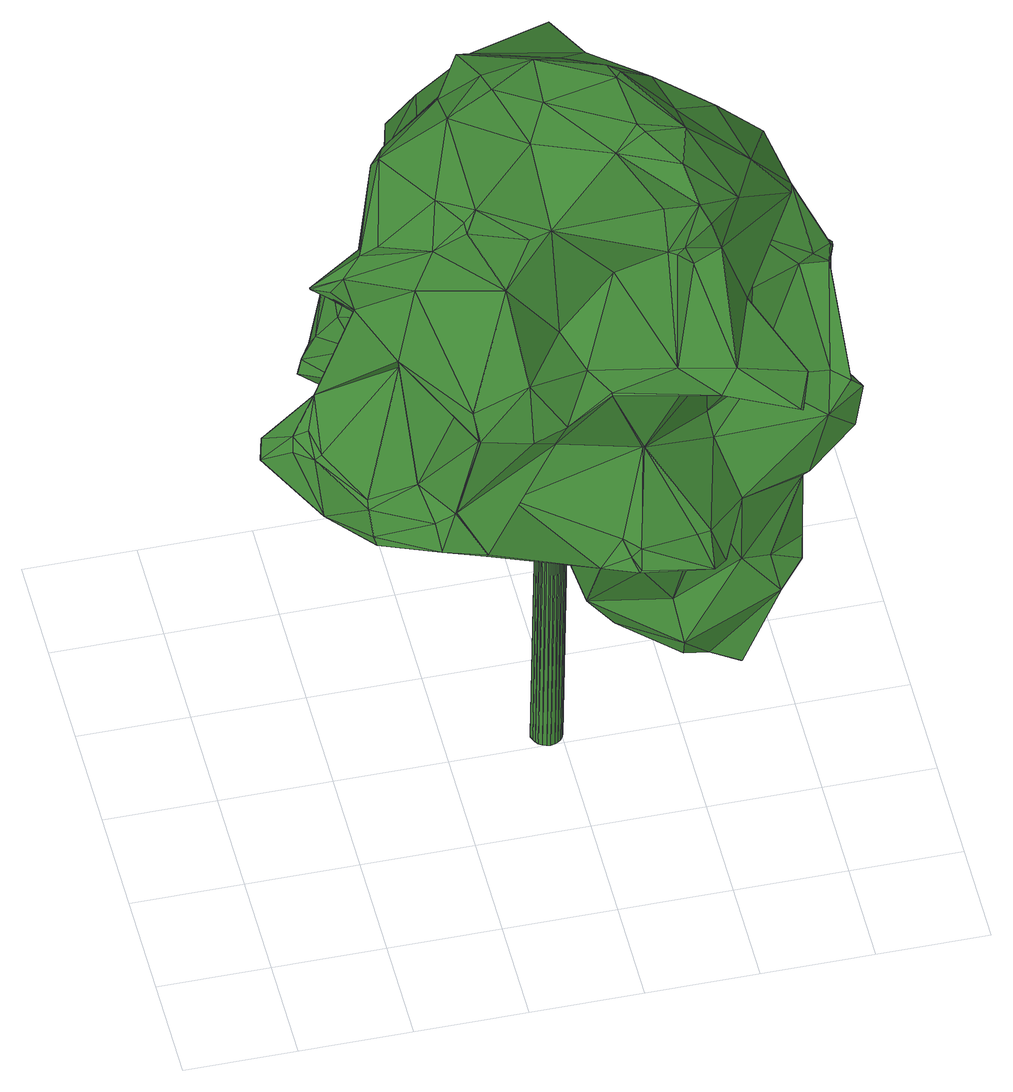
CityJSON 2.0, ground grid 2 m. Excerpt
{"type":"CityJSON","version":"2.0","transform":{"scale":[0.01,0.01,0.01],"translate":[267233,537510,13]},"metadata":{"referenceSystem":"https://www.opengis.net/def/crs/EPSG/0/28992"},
"CityObjects":{
"tree1":{"type":"SolitaryVegetationObject","attributes":{"gtid":191,"crown_width_m":9.38,"crown_median_z":22.48,"crown_r50_m":0.415,"crown_porosity":0.889,"trunk_H_m":9.11,"trunk_DBH_m":0.551,"trunk_radius_m":0.275,"trunk_base_height_m":13.37,"original_gtid":"212"},"geometry":[{"type":"Solid","lod":"3","boundaries":[[[[0,1,2]],[[3,4,5]],[[6,7,8]],[[9,10,11]],[[12,13,14]],[[15,16,17]],[[18,19,20]],[[21,22,23]],[[21,23,24]],[[25,26,27]],[[28,29,30]],[[31,29,28]],[[32,33,34]],[[35,32,34]],[[36,37,38]],[[8,39,6]],[[40,3,5]],[[41,42,43]],[[25,44,26]],[[14,45,46]],[[47,38,48]],[[49,18,20]],[[50,0,51]],[[52,53,54]],[[55,56,20]],[[57,58,59]],[[57,60,61]],[[47,36,38]],[[48,38,37]],[[62,63,64]],[[65,62,64]],[[66,67,62]],[[66,62,68]],[[69,70,71]],[[72,73,74]],[[2,75,0]],[[76,77,7]],[[52,78,53]],[[79,80,81]],[[82,83,84]],[[72,85,86]],[[6,39,87]],[[84,88,89]],[[28,71,90]],[[91,92,93]],[[94,49,95]],[[3,96,4]],[[26,44,97]],[[98,99,100]],[[101,102,103]],[[9,11,104]],[[105,106,107]],[[105,107,108]],[[109,110,68]],[[109,111,110]],[[23,22,112]],[[113,114,17]],[[47,48,115]],[[116,117,118]],[[119,117,116]],[[120,121,7]],[[114,122,46]],[[55,123,124]],[[125,126,127]],[[20,19,61]],[[87,128,129]],[[130,54,53]],[[66,63,67]],[[37,131,48]],[[31,28,132]],[[128,133,134]],[[18,49,94]],[[56,95,49]],[[135,136,137]],[[138,139,140]],[[76,141,142]],[[76,142,77]],[[143,144,145]],[[143,145,94]],[[125,146,147]],[[125,12,146]],[[87,39,148]],[[113,122,114]],[[149,64,80]],[[149,80,79]],[[111,109,131]],[[17,16,150]],[[40,151,96]],[[152,86,153]],[[154,133,155]],[[103,156,101]],[[21,111,157]],[[37,157,111]],[[43,81,80]],[[43,80,41]],[[158,144,143]],[[106,105,159]],[[124,159,105]],[[116,160,119]],[[161,162,132]],[[163,72,86]],[[95,143,94]],[[164,104,165]],[[157,112,22]],[[157,22,21]],[[166,167,168]],[[72,4,85]],[[30,140,139]],[[40,96,3]],[[151,85,96]],[[137,169,170]],[[4,16,5]],[[11,112,36]],[[157,36,112]],[[157,37,36]],[[46,27,14]],[[61,171,172]],[[61,172,57]],[[163,73,72]],[[173,164,58]],[[173,58,57]],[[82,88,83]],[[160,174,119]],[[168,35,166]],[[18,175,19]],[[46,176,114]],[[17,114,15]],[[72,74,177]],[[176,15,114]],[[178,93,179]],[[180,181,182]],[[49,20,56]],[[183,128,87]],[[51,75,116]],[[161,132,184]],[[185,186,187]],[[188,129,189]],[[190,102,101]],[[185,0,191]],[[50,191,0]],[[133,128,183]],[[192,193,194]],[[195,141,76]],[[144,108,145]],[[108,158,143]],[[144,158,108]],[[196,59,197]],[[198,74,73]],[[48,131,115]],[[98,126,99]],[[4,150,16]],[[85,4,96]],[[125,100,99]],[[125,99,126]],[[199,200,46]],[[117,201,202]],[[55,124,203]],[[17,150,113]],[[174,204,205]],[[182,206,180]],[[204,207,176]],[[208,118,209]],[[210,15,207]],[[15,176,207]],[[0,75,51]],[[115,131,109]],[[106,211,145]],[[204,2,207]],[[210,207,2]],[[191,186,185]],[[212,130,53]],[[101,213,187]],[[19,171,61]],[[193,214,215]],[[193,192,214]],[[195,216,164]],[[89,88,212]],[[50,116,186]],[[14,13,45]],[[2,204,174]],[[4,177,150]],[[217,59,196]],[[218,175,155]],[[218,155,219]],[[111,131,37]],[[154,155,212]],[[82,84,220]],[[103,221,220]],[[184,90,70]],[[147,222,100]],[[184,132,90]],[[159,124,223]],[[123,223,124]],[[224,225,226]],[[227,64,63]],[[161,184,228]],[[229,188,230]],[[231,232,36]],[[93,92,136]],[[187,233,185]],[[234,184,70]],[[121,208,209]],[[194,193,215]],[[185,1,0]],[[40,1,185]],[[235,42,41]],[[236,42,235]],[[85,237,86]],[[55,196,123]],[[238,239,240]],[[24,23,241]],[[87,242,6]],[[174,32,119]],[[119,32,243]],[[25,226,44]],[[68,231,115]],[[45,127,33]],[[34,33,127]],[[81,138,244]],[[73,138,198]],[[174,75,2]],[[8,7,77]],[[41,80,64]],[[51,116,50]],[[70,90,71]],[[176,46,200]],[[143,245,108]],[[210,2,1]],[[224,97,225]],[[46,122,27]],[[199,46,45]],[[223,246,162]],[[227,41,64]],[[122,236,25]],[[231,62,65]],[[68,62,231]],[[215,237,194]],[[206,181,180]],[[15,210,247]],[[15,247,16]],[[74,198,236]],[[143,95,245]],[[151,248,85]],[[138,42,198]],[[167,249,250]],[[251,252,253]],[[254,253,252]],[[231,36,115]],[[47,115,36]],[[122,113,236]],[[55,245,56]],[[55,203,245]],[[118,208,190]],[[176,200,204]],[[115,109,68]],[[25,27,122]],[[10,216,255]],[[223,256,159]],[[6,242,120]],[[6,120,7]],[[145,257,94]],[[258,178,206]],[[72,177,4]],[[244,140,29]],[[244,29,31]],[[206,182,258]],[[105,108,245]],[[105,245,203]],[[124,105,203]],[[244,138,140]],[[89,212,259]],[[104,164,216]],[[63,260,227]],[[261,257,262]],[[167,166,249]],[[8,77,142]],[[8,142,141]],[[263,261,264]],[[265,166,98]],[[265,98,100]],[[98,34,126]],[[266,267,24]],[[167,268,168]],[[74,236,113]],[[178,179,181]],[[269,162,246]],[[226,225,44]],[[97,44,225]],[[270,271,170]],[[270,170,69]],[[182,181,179]],[[178,181,206]],[[183,272,133]],[[261,273,264]],[[259,53,78]],[[160,75,174]],[[220,88,82]],[[220,91,156]],[[178,91,93]],[[274,91,178]],[[274,156,91]],[[135,275,182]],[[182,179,135]],[[132,162,79]],[[155,133,272]],[[76,268,250]],[[276,250,251]],[[277,145,211]],[[155,175,212]],[[21,267,111]],[[216,9,104]],[[10,9,216]],[[212,53,259]],[[35,168,278]],[[264,52,54]],[[171,19,175]],[[171,175,57]],[[191,50,186]],[[148,141,195]],[[101,186,190]],[[279,190,186]],[[170,169,70]],[[152,163,86]],[[196,55,217]],[[102,280,281]],[[161,282,162]],[[36,232,11]],[[165,104,232]],[[174,205,32]],[[212,175,18]],[[34,127,126]],[[57,172,171]],[[11,283,112]],[[135,179,136]],[[83,88,84]],[[93,136,179]],[[255,216,238]],[[238,216,76]],[[216,195,76]],[[24,267,21]],[[284,65,64]],[[41,285,235]],[[135,271,275]],[[120,286,121]],[[254,276,251]],[[121,76,7]],[[57,175,218]],[[223,123,246]],[[274,213,156]],[[287,241,23]],[[11,232,104]],[[67,63,62]],[[66,288,63]],[[63,288,260]],[[289,260,288]],[[289,224,260]],[[269,149,79]],[[192,185,233]],[[147,289,288]],[[147,224,289]],[[288,66,68]],[[201,117,278]],[[119,278,117]],[[220,154,88]],[[151,194,248]],[[192,194,151]],[[288,110,147]],[[165,232,231]],[[275,153,182]],[[258,182,153]],[[170,70,69]],[[35,243,32]],[[209,202,201]],[[199,33,205]],[[139,138,163]],[[73,163,138]],[[204,200,205]],[[200,199,205]],[[45,33,199]],[[205,33,32]],[[238,76,250]],[[137,170,135]],[[121,168,76]],[[262,234,261]],[[227,290,41]],[[260,290,227]],[[56,245,95]],[[149,246,123]],[[262,257,277]],[[277,257,145]],[[1,40,247]],[[291,259,78]],[[211,292,277]],[[262,277,292]],[[147,110,267]],[[155,272,219]],[[250,249,100]],[[100,251,250]],[[154,212,88]],[[254,239,293]],[[152,153,275]],[[278,209,201]],[[269,79,162]],[[18,130,212]],[[294,189,280]],[[294,280,208]],[[70,261,234]],[[139,295,30]],[[71,30,69]],[[14,27,12]],[[26,12,27]],[[26,97,12]],[[39,8,141]],[[276,239,250]],[[147,100,125]],[[65,296,165]],[[25,236,285]],[[61,60,20]],[[169,273,261]],[[34,98,166]],[[34,166,35]],[[100,249,166]],[[28,90,132]],[[224,146,97]],[[125,127,13]],[[111,267,110]],[[258,153,237]],[[248,237,85]],[[117,202,209]],[[266,222,297]],[[215,258,237]],[[84,92,91]],[[220,84,91]],[[185,192,298]],[[151,298,192]],[[118,186,116]],[[148,39,141]],[[214,233,213]],[[279,186,118]],[[279,118,190]],[[153,86,237]],[[101,156,213]],[[248,194,237]],[[23,283,287]],[[112,283,23]],[[45,13,127]],[[120,299,286]],[[229,286,299]],[[282,161,228]],[[152,271,270]],[[189,208,230]],[[100,238,240]],[[94,257,300]],[[120,242,299]],[[148,219,272]],[[128,134,129]],[[134,189,129]],[[57,218,219]],[[57,219,148]],[[167,250,268]],[[87,272,183]],[[148,272,87]],[[254,252,239]],[[251,239,252]],[[24,301,302]],[[150,177,113]],[[74,113,177]],[[214,213,274]],[[265,100,166]],[[52,264,273]],[[303,52,273]],[[16,247,5]],[[239,251,240]],[[136,92,137]],[[169,137,92]],[[303,273,92]],[[290,285,41]],[[146,12,97]],[[147,146,224]],[[145,108,107]],[[235,285,236]],[[168,268,76]],[[116,75,160]],[[241,301,24]],[[65,165,231]],[[65,284,296]],[[288,68,110]],[[287,255,301]],[[287,301,241]],[[40,298,151]],[[185,298,40]],[[275,271,152]],[[135,170,271]],[[187,213,233]],[[57,148,173]],[[195,173,148]],[[208,280,190]],[[164,173,195]],[[81,42,138]],[[43,42,81]],[[169,92,273]],[[152,295,163]],[[163,295,139]],[[295,152,270]],[[278,168,209]],[[24,302,266]],[[222,266,302]],[[222,302,100]],[[238,100,302]],[[238,302,301]],[[238,301,255]],[[189,230,188]],[[154,281,133]],[[221,281,154]],[[102,281,221]],[[103,102,221]],[[281,189,134]],[[228,184,234]],[[121,209,168]],[[228,262,282]],[[228,234,262]],[[154,220,221]],[[129,299,87]],[[242,87,299]],[[130,300,54]],[[214,192,233]],[[121,229,230]],[[121,230,208]],[[215,214,258]],[[286,229,121]],[[258,214,178]],[[214,274,178]],[[147,297,222]],[[267,266,297]],[[267,297,147]],[[133,281,134]],[[100,240,251]],[[119,243,278]],[[278,243,35]],[[186,101,187]],[[190,280,102]],[[281,280,189]],[[145,107,106]],[[25,285,226]],[[290,226,285]],[[229,299,188]],[[188,299,129]],[[211,106,292]],[[106,159,292]],[[260,226,290]],[[28,30,71]],[[270,30,295]],[[69,30,270]],[[30,29,140]],[[224,226,260]],[[264,54,263]],[[169,261,70]],[[123,304,149]],[[196,304,123]],[[118,117,209]],[[64,149,304]],[[284,64,304]],[[284,304,197]],[[196,197,304]],[[244,31,81]],[[60,217,55]],[[162,282,256]],[[162,256,223]],[[5,247,40]],[[1,247,210]],[[282,159,256]],[[262,292,282]],[[282,292,159]],[[89,259,291]],[[89,291,84]],[[303,291,52]],[[156,103,220]],[[20,60,55]],[[263,257,261]],[[92,291,303]],[[291,92,84]],[[291,78,52]],[[125,13,12]],[[254,293,276]],[[254,251,253]],[[54,300,263]],[[238,250,239]],[[263,300,257]],[[293,239,276]],[[94,300,18]],[[130,18,300]],[[294,208,189]],[[269,246,149]],[[236,198,42]],[[79,31,132]],[[81,31,79]],[[197,305,284]],[[284,305,296]],[[296,305,165]],[[165,305,164]],[[164,305,197]],[[60,57,59]],[[164,197,59]],[[217,60,59]],[[11,10,283]],[[255,287,283]],[[255,283,10]],[[59,58,164]],[[306,307,308]],[[306,308,309]],[[309,308,310]],[[309,310,311]],[[308,307,312]],[[308,312,310]],[[310,312,313]],[[310,313,311]],[[312,307,314]],[[312,314,313]],[[313,314,315]],[[313,315,311]],[[314,307,316]],[[314,316,315]],[[315,316,317]],[[315,317,311]],[[316,307,318]],[[316,318,317]],[[317,318,319]],[[317,319,311]],[[318,307,320]],[[318,320,319]],[[319,320,321]],[[319,321,311]],[[320,307,322]],[[320,322,321]],[[321,322,323]],[[321,323,311]],[[322,307,324]],[[322,324,323]],[[323,324,325]],[[323,325,311]],[[324,307,326]],[[324,326,325]],[[325,326,327]],[[325,327,311]],[[326,307,328]],[[326,328,327]],[[327,328,329]],[[327,329,311]],[[328,307,330]],[[328,330,329]],[[329,330,331]],[[329,331,311]],[[330,307,332]],[[330,332,331]],[[331,332,333]],[[331,333,311]],[[332,307,334]],[[332,334,333]],[[333,334,335]],[[333,335,311]],[[334,307,336]],[[334,336,335]],[[335,336,337]],[[335,337,311]],[[336,307,338]],[[336,338,337]],[[337,338,339]],[[337,339,311]],[[338,307,340]],[[338,340,339]],[[339,340,341]],[[339,341,311]],[[340,307,342]],[[340,342,341]],[[341,342,343]],[[341,343,311]],[[342,307,344]],[[342,344,343]],[[343,344,345]],[[343,345,311]],[[344,307,346]],[[344,346,345]],[[345,346,347]],[[345,347,311]],[[346,307,348]],[[346,348,347]],[[347,348,349]],[[347,349,311]],[[348,307,350]],[[348,350,349]],[[349,350,351]],[[349,351,311]],[[350,307,352]],[[350,352,351]],[[351,352,353]],[[351,353,311]],[[352,307,354]],[[352,354,353]],[[353,354,355]],[[353,355,311]],[[354,307,306]],[[354,306,355]],[[355,306,309]],[[355,309,311]]]]}]}
},
"vertices":[
[428,319,1459],[545,416,1493],[415,476,1525],[731,361,1536],[802,365,1524],[721,377,1540],[61,345,909],[70,377,926],[122,381,844],[206,693,730],[217,713,743],[246,780,706],[579,816,1118],[470,802,1218],[545,810,1293],[585,566,1537],[710,481,1550],[701,523,1540],[591,195,592],[594,274,588],[617,258,552],[319,866,788],[299,869,770],[301,853,790],[344,806,808],[737,787,1273],[715,874,1229],[682,870,1296],[1057,371,898],[1078,473,1034],[1065,428,1072],[1075,474,1032],[298,543,1370],[335,601,1330],[336,599,1327],[254,462,1219],[361,875,636],[384,969,618],[383,967,615],[141,338,829],[676,338,1518],[814,690,1028],[834,589,1178],[852,529,1060],[721,889,1161],[433,787,1262],[520,757,1373],[440,950,595],[430,964,604],[641,201,521],[409,299,1425],[407,313,1438],[776,32,793],[651,51,793],[734,86,748],[693,375,573],[651,241,521],[415,335,722],[519,427,726],[561,421,704],[607,322,603],[596,284,591],[586,775,717],[777,757,777],[706,662,850],[560,739,725],[779,815,752],[783,785,746],[577,835,720],[1044,327,914],[1025,256,881],[1074,302,908],[919,378,1406],[977,539,1298],[899,555,1362],[373,383,1429],[216,468,937],[128,406,880],[653,52,796],[901,438,918],[721,510,954],[920,538,1013],[548,274,1076],[577,300,914],[687,191,949],[873,274,1430],[987,375,1312],[149,248,849],[460,182,883],[634,110,820],[1095,302,889],[626,152,1128],[691,190,950],[749,149,1115],[747,133,516],[748,147,477],[781,292,1515],[699,906,1146],[417,695,1183],[402,710,1163],[444,653,1002],[480,140,1195],[386,102,1122],[478,102,1097],[266,659,705],[937,241,554],[977,247,552],[949,235,544],[866,217,413],[471,911,671],[527,843,805],[451,879,772],[287,861,750],[797,597,1414],[661,691,1395],[474,920,619],[354,323,1371],[210,368,1291],[320,310,1296],[245,395,1312],[113,328,971],[159,366,1023],[714,735,1352],[778,460,627],[815,402,628],[423,830,1085],[371,757,1177],[379,785,1205],[210,141,894],[206,162,939],[670,118,725],[428,963,622],[1050,380,881],[316,85,887],[310,112,931],[904,203,1112],[798,192,1100],[819,277,918],[978,498,1154],[1066,425,1119],[1078,455,1079],[156,385,840],[132,397,845],[802,188,425],[858,183,396],[931,209,525],[624,880,1060],[574,834,985],[298,307,724],[715,479,828],[721,498,1545],[794,226,1479],[940,448,1148],[880,242,1215],[394,78,870],[391,78,867],[541,121,1103],[308,878,753],[856,186,393],[982,273,585],[277,400,1321],[1048,319,824],[886,299,817],[995,410,1296],[378,572,764],[398,733,784],[400,482,1159],[284,450,1067],[256,447,1113],[825,253,878],[909,313,943],[571,213,786],[469,375,750],[439,399,751],[308,524,1403],[536,187,782],[469,643,1498],[820,521,1407],[801,87,1154],[907,120,1108],[929,36,1140],[916,86,1105],[953,99,1164],[215,135,878],[1078,288,813],[553,293,1404],[464,246,1327],[559,259,1191],[208,177,947],[295,179,963],[379,128,1167],[514,286,1399],[747,259,1342],[762,250,1340],[774,247,1357],[363,469,806],[675,481,676],[525,437,730],[963,558,1275],[390,594,1368],[432,611,1437],[155,376,1271],[187,366,1266],[768,230,563],[417,554,1492],[325,572,1376],[926,35,1143],[492,556,1530],[282,270,1173],[226,356,1225],[501,515,1536],[976,245,555],[594,103,765],[590,184,1166],[744,173,1147],[789,248,1315],[264,619,775],[622,382,636],[496,215,826],[379,206,868],[521,122,1066],[347,113,948],[526,685,911],[817,402,631],[650,908,1043],[701,904,1144],[684,854,1125],[830,726,977],[1069,289,807],[153,284,961],[297,324,1101],[499,794,687],[382,799,739],[664,308,1262],[988,239,771],[830,590,1180],[822,654,1291],[833,230,1362],[333,625,825],[366,468,808],[425,610,822],[318,798,804],[109,310,951],[257,443,1279],[1085,489,1053],[770,215,490],[758,386,732],[582,480,1521],[812,213,1441],[399,472,1073],[325,469,996],[491,563,989],[622,520,820],[615,501,962],[541,397,964],[300,654,807],[882,280,661],[866,221,605],[832,110,1190],[642,76,807],[795,752,968],[861,196,777],[978,251,751],[810,209,733],[805,76,763],[559,624,1139],[417,789,802],[435,862,807],[282,464,1011],[745,327,827],[1015,437,1068],[822,333,1094],[253,148,864],[787,110,804],[626,155,1132],[883,227,1150],[378,389,895],[919,234,588],[155,380,1271],[464,248,1324],[384,106,1121],[345,111,948],[977,255,752],[249,741,762],[594,599,819],[694,656,1167],[139,325,982],[288,746,796],[692,776,851],[709,750,900],[801,730,1010],[662,88,811],[982,269,587],[486,335,879],[407,238,1133],[1036,421,1105],[427,624,817],[534,803,828],[749,301,1403],[141,283,953],[740,190,568],[334,717,811],[368,710,812],[763,107,804],[664,533,762],[409,561,774],[603,426,36],[575,425,37],[601,433,36],[623,448,947],[622,455,947],[596,447,948],[598,439,36],[619,461,947],[594,445,36],[615,467,947],[588,449,36],[609,471,947],[582,452,36],[602,474,947],[574,453,36],[595,475,947],[567,452,37],[588,474,948],[561,448,37],[581,471,948],[555,444,37],[576,466,948],[551,438,37],[572,460,948],[548,431,37],[569,454,948],[547,424,38],[568,447,949],[549,417,38],[569,440,949],[552,411,38],[572,433,949],[556,405,38],[577,427,949],[562,401,38],[583,423,949],[569,398,38],[589,420,949],[576,397,38],[596,420,949],[583,399,37],[603,421,948],[589,402,37],[610,424,948],[595,406,37],[616,428,948],[599,412,37],[620,434,948],[602,419,37],[622,441,948]
]}
